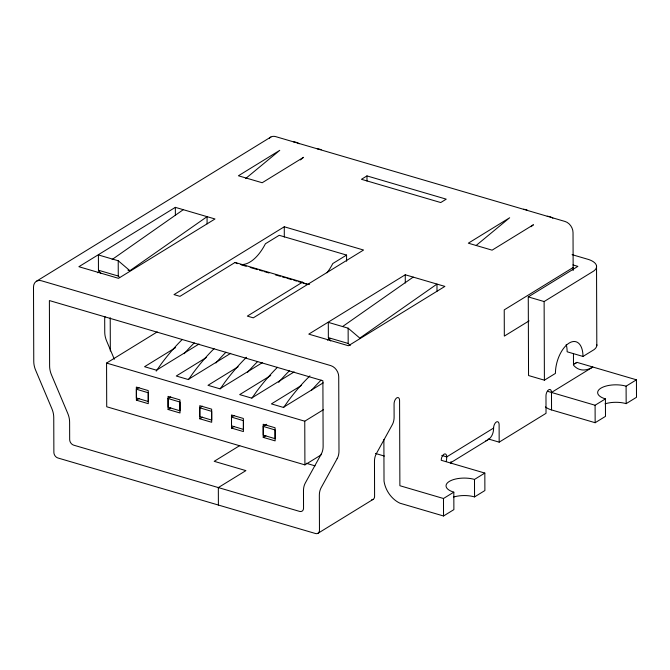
<?xml version="1.0" encoding="UTF-8"?>
<svg xmlns="http://www.w3.org/2000/svg" width="670" height="670" viewBox="0 0 670 670"><rect width="100%" height="100%" fill="white"/><g stroke="black" fill="none" stroke-linecap="round" stroke-linejoin="round"><path stroke-width="1" d="M136.387 389.211L136.379 397.938L148.271 401.498L148.279 392.771L136.387 389.211L139.017 387.603M168.103 398.516L168.095 407.243L179.987 410.794L179.995 402.067L168.103 398.516L170.724 396.9M199.811 407.812L199.802 416.539L211.695 420.09L211.703 411.363L199.811 407.812L202.441 406.196M231.527 417.109L231.519 425.835L243.411 429.386L243.419 420.668L231.527 417.109L234.148 415.5M263.235 426.413L263.226 435.14L275.119 438.691L275.127 429.964L263.235 426.413L266.735 424.261M156.211 371.121L161.462 363.617A196.142 101.547 -73.7 0 1 182.357 339.38M188.505 379.589L193.178 372.922A196.142 101.547 -73.7 0 1 214.065 348.676M220.221 388.885L224.885 382.218A196.142 101.547 -73.7 0 1 246.501 357.269M251.928 398.181L256.602 391.514A196.142 101.547 -73.7 0 1 277.489 367.277M283.644 407.486L288.309 400.819A196.142 101.547 -73.7 0 1 309.925 375.87M245.589 178.597L279.759 150.34L238.411 175.774L262.196 182.743L303.543 157.308L300.361 159.937M476.295 245.354L509.669 217.75L468.322 243.185L492.098 250.161L533.454 224.726L531.067 226.703M112.124 259.516L183.279 209.685M127.92 270.111L129.905 270.688L207.064 216.661L207.089 223.855M342.889 326.332L413.189 277.104M36.574 281.149L270.881 137.015M175.347 207.357L78.876 266.71L118.515 278.335L214.995 218.981L175.347 207.357L175.381 215.581M97.519 272.749L99.294 271.66M302.472 282.196L247.339 316.106L253.285 317.848L363.55 250.027L284.273 226.778L174.007 294.607L179.954 296.349L235.086 262.439L302.472 282.196A41.339 21.398 -73.7 0 0 309.59 284.315M366.967 175.909L361.448 179.3L440.734 202.549L446.245 199.158L366.967 175.909L366.984 181.051M320.905 455.039L304.909 464.88L106.714 406.765L106.564 363.073L157.215 331.918M175.599 347.613L144.561 366.708L156.453 370.192L199.015 344.012M346.599 261.233L346.574 255.069L332.789 263.545A41.339 21.398 -73.7 0 1 326.993 272.807M136.387 400.191L148.279 403.675L148.238 390.568L136.345 387.084L136.387 400.191L139.059 398.55M206.419 357.462L176.269 376.004L188.161 379.496L230.723 353.308M168.103 409.487L179.995 412.98L179.945 399.873L168.053 396.38L168.103 409.487L170.766 407.846M238.135 366.758L207.985 385.309L219.877 388.793L262.439 362.612M405.258 274.775L308.778 334.129L348.417 345.745L444.897 286.4L405.258 274.775L405.291 283M327.429 340.167L330.084 338.534M199.811 418.792L211.703 422.276L211.661 409.169L199.769 405.685L199.811 418.792L202.482 417.15M270.73 375.51L239.692 394.605L251.585 398.089L294.147 371.909M231.527 428.088L243.419 431.572L243.369 418.465L231.477 414.981L231.527 428.088L234.19 426.447M301.55 385.359L271.409 403.901L283.301 407.394L323.2 382.846M239.768 445.583L214.191 461.32L245.898 470.616L218.336 487.567L218.395 505.046M263.235 437.384L275.127 440.877L275.085 427.77L263.193 424.278L263.235 437.384L265.906 435.743M106.564 363.073L304.758 421.196L323.417 409.713M573.152 267.489L504.234 309.883L504.326 336.097L529.066 320.88M596.803 344.598A21.206 9.028 -0.2 0 1 594.022 349.665L582.992 356.448A24.145 12.495 -73.7 0 0 569.131 343.082A24.145 12.495 -73.7 0 0 555.43 373.399L544.4 380.183L528.546 375.535L528.27 296.902L577.892 266.375L572.934 264.926M528.27 296.902L544.124 301.55L593.746 271.023A21.206 9.028 -0.2 0 0 588.913 259.591L572.071 254.65M574.349 363.994L576.979 362.37L636.441 379.806L636.5 397.285L626.165 403.642A18.107 7.705 -0.2 0 0 605.069 403.834M317.923 533.328L373.056 499.418M488.271 438.951L499.175 442.15L499.117 424.671A4.832 2.496 -73.7 0 0 496.344 422A4.832 2.496 -73.7 0 0 493.597 428.063L446.739 456.89L441.781 455.441M636.441 379.806L626.098 386.171A18.107 7.705 -0.2 0 0 600.898 388.165A18.107 7.705 -0.2 0 0 605.429 398.885L605.487 416.363L595.153 422.72L551.552 409.931L551.485 392.461L592.833 367.026A45.25 23.425 -73.7 0 1 573.495 365.175L573.453 353.777M450.307 462.953L487.442 440.115M499.175 442.15L546.033 413.323L545.975 395.853A4.832 2.496 -73.7 0 1 548.713 389.781A4.832 2.496 -73.7 0 1 551.485 392.461M371.666 499.761A4.832 3.585 58.4 0 0 374.589 496.403L374.471 461.454A19.539 14.497 58.4 0 1 376.289 453.766L392.293 424.721A19.539 14.497 58.4 0 0 394.111 417.025L394.069 403.918A4.832 2.496 -73.7 0 1 396.808 397.854A4.832 2.496 -73.7 0 1 399.58 400.526L399.881 485.717L443.481 498.505L453.816 492.149A18.107 7.705 -0.2 0 1 449.294 481.429A18.107 7.705 -0.2 0 1 474.494 479.427L484.829 473.07L484.887 490.549L474.553 496.906A18.107 7.705 -0.2 0 0 453.456 497.09M547.524 391.297L595.094 405.241L605.429 398.885M383.877 439.512L384.019 481.068A23.182 17.202 58.4 0 0 399.94 503.195L443.54 515.984L453.883 509.619L453.816 492.149M346.574 255.069L279.189 235.304L265.404 243.779A41.339 21.398 -73.7 0 1 240.505 264.499M582.992 356.448L567.138 351.792A24.145 12.495 -73.7 0 0 566.192 344.531M241.259 264.834L246.208 266.291M250.178 267.456L257.514 269.616M259.499 270.194L262.472 271.065M264.047 271.517L269.005 272.975M275.353 274.842L280.311 276.3M282.288 276.878L285.261 277.748M286.844 278.201L291.802 279.658M293.778 280.236L296.751 281.107M298.142 281.534L307.061 284.147M129.905 270.688L118.222 260.756L98.398 254.943L98.457 270.236L100.827 273.603M436.999 291.274L436.974 284.08L359.815 338.107L348.132 328.174L328.308 322.362L328.359 337.647L330.737 341.022M98.457 270.236L118.272 276.048L119.645 277.472M328.359 337.647L348.182 343.459L350.243 345.603M484.829 473.07L441.229 460.282A4.832 2.496 -73.7 0 1 443.967 454.218A4.832 2.496 -73.7 0 1 446.739 456.89A19.313 14.33 58.4 0 1 446.212 461.253M375.451 453.448L384.371 456.061M306.165 463.246L315.084 465.859M114.336 359.237L106.622 340.955A19.539 14.497 58.4 0 1 104.746 332.178L104.696 319.071A4.832 2.496 -73.7 0 1 105.064 316.659M626.098 386.171L626.165 403.642M596.526 265.965L596.811 345.653M595.094 405.241L595.153 422.72M573.16 270.512L573.026 232.54A9.656 7.169 58.4 0 0 565.07 221.477L275.705 136.63A9.656 7.169 58.4 0 0 269.424 138.204M544.124 301.55L544.4 380.183M474.494 479.427L474.553 496.906M443.481 498.505L443.54 515.984M348.132 328.174L348.182 343.459M304.758 421.196L304.909 464.88M284.273 226.778L284.306 237.054M118.222 260.756L118.272 276.048M110.223 317.756L110.332 350.996M450.927 461.647A14.489 6.164 -0.2 0 1 451.103 463.255M184.183 353.693A196.034 101.488 -73.7 0 1 194.258 342.931M247.607 372.294A196.034 101.488 -73.7 0 1 257.682 361.524M215.899 362.998A196.034 101.488 -73.7 0 1 225.966 352.227M278.67 382.344A196.034 101.488 -73.7 0 1 289.39 370.828M311.676 390.149A196.034 101.488 -73.7 0 1 321.106 380.125M493.597 428.063A19.313 14.33 58.4 0 1 485.725 440.877M551.552 409.931A18.794 13.944 58.4 0 1 545.405 406.933M293.544 141.856A39.229 20.309 -73.7 0 1 299.18 143.765M576.979 362.37A45.25 23.425 -73.7 0 1 573.361 364.195M547.231 216.251A39.229 20.309 -73.7 0 1 552.876 218.152M523.446 209.274A39.229 20.309 -73.7 0 1 527.323 210.187M317.32 148.832A39.229 20.309 -73.7 0 1 321.198 149.745M237.297 263.678A41.339 21.398 -73.7 0 1 235.086 262.439M321.307 453.984L305.302 483.028A19.539 14.497 58.4 0 0 303.485 490.716L303.543 508.195A4.832 3.585 58.4 0 1 299.599 511.403L73.65 445.148A4.832 3.585 58.4 0 1 69.672 439.612L69.613 422.142A19.539 14.497 58.4 0 0 67.737 413.365L51.489 374.865A19.539 14.497 58.4 0 1 49.614 366.088L49.387 300.562L322.898 380.761L323.124 446.287A19.539 14.497 58.4 0 1 321.307 453.984M337.169 458.632L321.156 487.676A19.539 14.497 58.4 0 0 319.339 495.365L319.464 530.322A4.832 3.585 58.4 0 1 315.511 533.521L57.855 457.97A4.832 3.585 58.4 0 1 53.876 452.443L53.751 417.494A19.539 14.497 58.4 0 0 51.883 408.717L35.636 370.217A19.539 14.497 58.4 0 1 33.76 361.44L33.5 287.17A9.656 7.169 58.4 0 1 41.398 280.755L330.762 365.611A9.656 7.169 58.4 0 1 338.727 376.674L338.986 450.944A19.539 14.497 58.4 0 1 337.169 458.632"/></g></svg>
